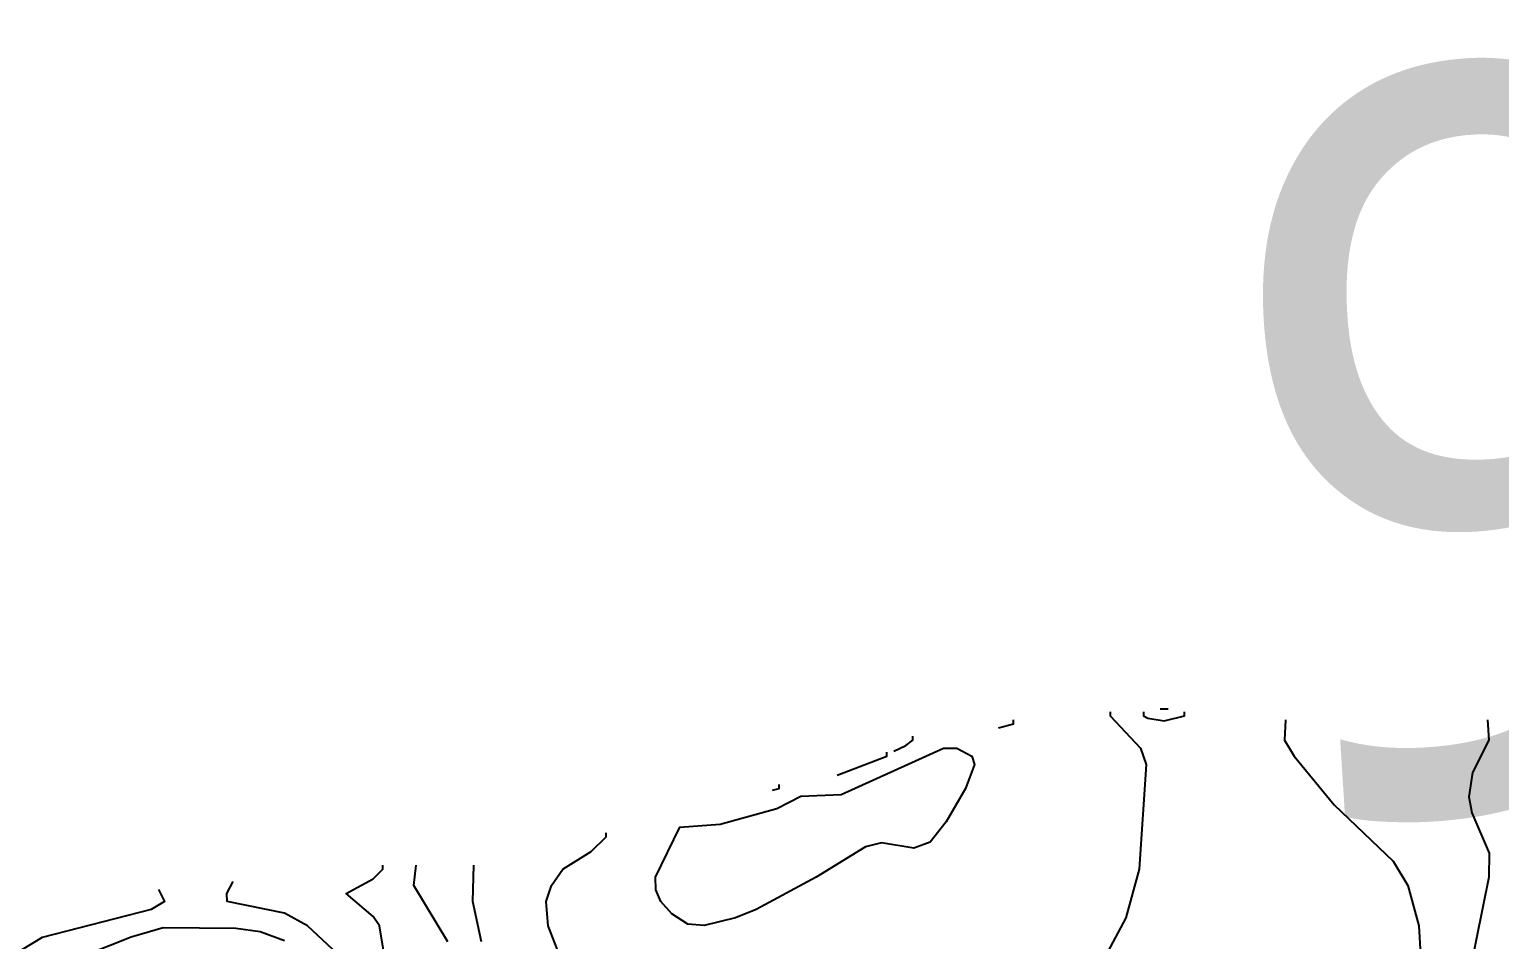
# Model space of a CAD drawing. Extents: x 474277 to 475042, y 254928 to 255625.
# Drawn here: x 474425.95 to 474439.93, y 255592.16 to 255600.82 of the extents above; entities that cross this region are included whole.
import ezdxf

# ---------------------------------------------------------------- set-up
doc = ezdxf.new("R2010")
doc.units = 0
doc.header["$MEASUREMENT"] = 0
doc.layers.add('BaseMapV2_DTM_export_MonNov09090547073261 — entities', color=1, linetype='CONTINUOUS')
doc.styles.get("Standard").update_dxf_attribs({"font": 'romans.shx'})

msp = doc.modelspace()

# ---------------------------------------------------------------- linework, layer by layer
at = {"layer": 'BaseMapV2_DTM_export_MonNov09090547073261 — entities', "color": 15, "linetype": 'Continuous', "true_color": 0xb7484b}
for points in [[(474435.158, 255594.185, 91.75), (474435.3, 255594.222, 91.75), (474435.3, 255594.26, 91.75)], [(474436.217, 255594.337, 91.75), (474436.217, 255594.298, 91.75), (474436.507, 255593.992, 91.75), (474436.559, 255593.838, 91.75), (474436.493, 255592.841, 91.75), (474436.367, 255592.381, 91.75), (474436.193, 255592.054, 91.75)], [(474436.536, 255594.337, 91.5), (474436.536, 255594.298, 91.5), (474436.577, 255594.278, 91.5), (474436.73, 255594.253, 91.5), (474436.925, 255594.298, 91.5), (474436.925, 255594.337, 91.5)], [(474436.692, 255594.366, 91.25), (474436.768, 255594.366, 91.25)], [(474437.883, 255594.26, 91.5), (474437.875, 255594.068, 91.5), (474437.965, 255593.915, 91.5), (474438.347, 255593.455, 91.5), (474438.906, 255592.918, 91.5), (474439.045, 255592.688, 91.5), (474439.149, 255592.305, 91.5), (474439.173, 255591.921, 91.5)], [(474439.804, 255594.26, 91.25), (474439.815, 255594.068, 91.25), (474439.66, 255593.762, 91.25), (474439.625, 255593.531, 91.25), (474439.654, 255593.378, 91.25), (474439.818, 255592.995, 91.25), (474439.816, 255592.765, 91.25), (474439.522, 255591.308, 91.25)], [(474432.659, 255592.381, 92), (474432.36, 255592.306, 92), (474432.206, 255592.321, 92), (474432.053, 255592.417, 92), (474431.949, 255592.535, 92), (474431.9, 255592.646, 92), (474431.897, 255592.765, 92), (474432.13, 255593.24, 92), (474432.513, 255593.269, 92), (474433.05, 255593.418, 92), (474433.28, 255593.535, 92), (474433.663, 255593.552, 92), (474434.634, 255593.992, 92), (474434.761, 255593.992, 92), (474434.904, 255593.915, 92), (474434.93, 255593.838, 92), (474434.843, 255593.608, 92), (474434.66, 255593.292, 92), (474434.507, 255593.1, 92), (474434.353, 255593.043, 92), (474434.046, 255593.094, 92), (474433.893, 255593.055, 92), (474433.424, 255592.765, 92), (474432.855, 255592.458, 92), (474432.659, 255592.381, 92)], [(474434.162, 255593.965, 91.75), (474434.277, 255594.016, 91.75), (474434.343, 255594.068, 91.75), (474434.343, 255594.107, 91.75)], [(474433.625, 255593.734, 91.75), (474434.096, 255593.915, 91.75), (474434.096, 255593.953, 91.75)], [(474433.011, 255593.593, 91.75), (474433.073, 255593.608, 91.75), (474433.073, 255593.647, 91.75)], [(474430.966, 255592.075, 91.75), (474430.877, 255592.305, 91.75), (474430.858, 255592.535, 91.75), (474430.909, 255592.688, 91.75), (474431.017, 255592.841, 91.75), (474431.286, 255593.011, 91.75), (474431.429, 255593.148, 91.75), (474431.429, 255593.186, 91.75)], [(474429.352, 255591.845, 91), (474429.275, 255592.305, 91), (474429.216, 255592.394, 91), (474428.959, 255592.611, 91), (474429.216, 255592.751, 91), (474429.306, 255592.841, 91), (474429.306, 255592.88, 91)], [(474429.926, 255592.151, 91.25), (474429.601, 255592.688, 91.25), (474429.625, 255592.88, 91.25)], [(474430.245, 255592.151, 91.5), (474430.162, 255592.535, 91.5), (474430.171, 255592.88, 91.5)], [(474428.833, 255592.079, 90.75), (474428.592, 255592.305, 90.75), (474428.372, 255592.423, 90.75), (474427.827, 255592.535, 90.75), (474427.825, 255592.611, 90.75), (474427.885, 255592.726, 90.75)], [(474427.177, 255592.65, 90.75), (474427.232, 255592.535, 90.75), (474427.105, 255592.458, 90.75), (474426.072, 255592.193, 90.75), (474425.367, 255591.768, 90.75), (474425.188, 255591.615, 90.75), (474424.845, 255591.155, 90.75), (474424.539, 255590.814, 90.75), (474424.309, 255590.594, 90.75), (474424.079, 255590.441, 90.75), (474423.849, 255590.358, 90.75), (474423.312, 255590.237, 90.75), (474421.778, 255590.118, 90.75), (474420.398, 255590.176, 90.75), (474419.478, 255590.157, 90.75), (474419.018, 255590.249, 90.75), (474418.612, 255590.388, 90.75), (474418.175, 255590.724, 90.75), (474417.998, 255590.925, 90.75), (474417.868, 255591.137, 90.75), (474417.574, 255592.075, 90.75), (474417.636, 255592.343, 90.75)], [(474428.372, 255592.161, 90.5), (474428.142, 255592.246, 90.5), (474427.912, 255592.278, 90.5), (474427.222, 255592.284, 90.5), (474426.916, 255592.195, 90.5), (474426.302, 255591.951, 90.5)]]:
    msp.add_polyline3d(points, dxfattribs=at)

# ---------------------------------------------------------------- texts
at = {"layer": 'BaseMapV2_DTM_export_MonNov09090547073261 — entities', "color": 250, "true_color": 0x323232, "insert": (474437.524, 255593.184), "char_height": 0.2, "width": 17.61571, "attachment_point": 7, "rotation": 3.5878}
msp.add_mtext('\\fOpen Sans|i0|b0;\\H7.02279;91\\~m', dxfattribs=at)

doc.saveas('drawing.dxf')
